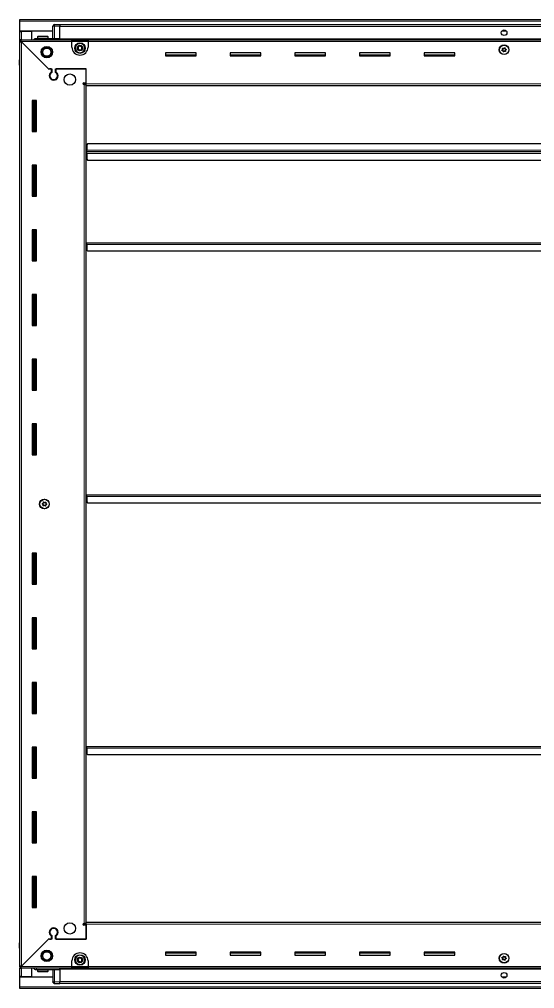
# Model space of a CAD drawing. Header units: millimetres. Extents: x 1315 to 5239, y -645 to 1979.
# Drawn here: x 3964 to 4601, y 577 to 1776 of the extents above; entities that cross this region are included whole.
import ezdxf

# ---------------------------------------------------------------- set-up
doc = ezdxf.new("R2010")
doc.units = ezdxf.units.MM

msp = doc.modelspace()

# ---------------------------------------------------------------- linework, layer by layer
at = {"color": 7, "linetype": 'Continuous', "lineweight": 25}
for p, q in [((3964.2, 1775.82), (5163.2, 1775.82)), ((3964.2, 1773.72), (3964.2, 1775.82)), ((3964.2, 1761.32), (3964.2, 1773.72)), ((4005.2, 1752.32), (4005.2, 1767.32)), ((4005.88, 1768.82), (4005.88, 1768.82)), ((4007.2, 1769.32), (4013.7, 1769.32)), ((4007.2, 1769.32), (4013.7, 1769.32)), ((4013.7, 1769.32), (4013.7, 1769.32)), ((4013.7, 1769.32), (4013.7, 1769.32)), ((4013.7, 1769.32), (4013.7, 1767.32)), ((5113.7, 1769.17), (4013.7, 1769.17)), ((4013.7, 1752.32), (4013.7, 1767.32)), ((4005.2, 1761.32), (3964.2, 1761.32)), ((3964.2, 1760.82), (3964.2, 1761.32)), ((3964.2, 1760.82), (3966.3, 1760.82)), ((3964.2, 1750.57), (3964.2, 1760.82)), ((3964.2, 1749.07), (3964.2, 1750.57)), ((3964.2, 1750.57), (3965.2, 1750.57)), ((3965.2, 1749.07), (3965.2, 1750.57)), ((3965.2, 1750.57), (4028.7, 1750.57)), ((3965.7, 1760.82), (3965.7, 1761.32)), ((3979.2, 1760.82), (3966.3, 1760.82)), ((3979.2, 1750.57), (3979.2, 1760.82)), ((3984.7, 1752.32), (4013.7, 1752.32)), ((3986.2, 1754.22), (3986.2, 1752.32)), ((3987, 1755.02), (3998.4, 1755.02)), ((3999.2, 1752.32), (3999.2, 1754.22)), ((4013.63, 1750.57), (4013.7, 1752.29)), ((4013.7, 1752.32), (4013.7, 1751.82)), ((4013.7, 1751.17), (5113.7, 1751.17)), ((4028.7, 1748.47), (4028.7, 1750.57)), ((4028.7, 1750.57), (4048.7, 1750.57)), ((4048.7, 1750.57), (5078.7, 1750.57)), ((4048.7, 1750.57), (4048.7, 1748.47)), ((4566.58, 1761.32), (4560.83, 1761.32)), ((3964.2, 1748.57), (3964.2, 1749.07)), ((3964.2, 1749.07), (3965.2, 1749.07)), ((3964.2, 604.07), (3964.2, 1748.57)), ((3965.7, 1748.57), (3964.2, 1748.57)), ((3965.8, 1748.47), (3999.7, 1714.57)), ((4000.4, 1713.87), (3966.3, 1747.97)), ((4028.7, 1749.07), (4048.7, 1749.07)), ((4028.7, 1741.57), (4028.7, 1748.47)), ((4048.7, 1748.47), (4048.7, 1741.57)), ((4182.7, 1734.32), (4144.7, 1734.32)), ((4144.7, 1734.32), (4144.7, 1730.82)), ((4182.7, 1731.57), (4144.7, 1731.57)), ((4144.7, 1730.82), (4182.7, 1730.82)), ((4182.7, 1730.82), (4182.7, 1734.32)), ((4262.7, 1734.32), (4224.7, 1734.32)), ((4224.7, 1734.32), (4224.7, 1730.82)), ((4262.7, 1731.57), (4224.7, 1731.57)), ((4224.7, 1730.82), (4262.7, 1730.82)), ((4262.7, 1730.82), (4262.7, 1734.32)), ((4342.7, 1734.32), (4304.7, 1734.32)), ((4304.7, 1734.32), (4304.7, 1730.82)), ((4342.7, 1731.57), (4304.7, 1731.57)), ((4304.7, 1730.82), (4342.7, 1730.82)), ((4342.7, 1730.82), (4342.7, 1734.32)), ((4422.7, 1734.32), (4384.7, 1734.32)), ((4384.7, 1734.32), (4384.7, 1730.82)), ((4422.7, 1731.57), (4384.7, 1731.57)), ((4384.7, 1730.82), (4422.7, 1730.82)), ((4422.7, 1730.82), (4422.7, 1734.32)), ((4502.7, 1734.32), (4464.7, 1734.32)), ((4464.7, 1734.32), (4464.7, 1730.82)), ((4502.7, 1731.57), (4464.7, 1731.57)), ((4464.7, 1730.82), (4502.7, 1730.82)), ((4502.7, 1730.82), (4502.7, 1734.32)), ((3963.7, 1725.82), (3963.7, 1719.32)), ((3963.7, 1719.32), (3963.7, 1725.82)), ((3963.7, 1719.32), (3963.7, 1719.32)), ((3964.2, 1719.32), (3963.7, 1719.32)), ((3963.85, 1719.32), (3963.85, 633.32)), ((3999.7, 1714.57), (4003.9, 1714.57)), ((4001.1, 1714.57), (4000.4, 1713.87)), ((4003.2, 1714.57), (4001.1, 1714.57)), ((4003.2, 1714.57), (4003.2, 1710.68)), ((4003.9, 1714.57), (4003.9, 1710.29)), ((4008.5, 1714.57), (4046.2, 1714.57)), ((4008.5, 1710.29), (4008.5, 1714.57)), ((4009.2, 1710.68), (4009.2, 1714.57)), ((4046.2, 1714.57), (4009.2, 1714.57)), ((4046.2, 1695.92), (4046.2, 1714.57)), ((4046.2, 1697.32), (4046.2, 1714.57)), ((4004.2, 1701.71), (4004.2, 1700.95)), ((4043.35, 1697.32), (4046.2, 1697.32)), ((4044.1, 1695.32), (4043.35, 1695.32)), ((4044.1, 1695.32), (4046.2, 1695.32)), ((4046.2, 1696.32), (4044.2, 1696.32)), ((4044.2, 1696.32), (4044.2, 1695.32)), ((4046.2, 1693.82), (4046.2, 1695.92)), ((5081.2, 1693.82), (4046.2, 1693.82)), ((4046.2, 658.82), (4046.2, 1693.82)), ((3984.7, 1675.32), (3979.7, 1675.32)), ((3979.7, 1675.32), (3979.7, 1637.32)), ((3981.85, 1637.32), (3981.85, 1675.32)), ((3983.64, 1637.32), (3983.64, 1675.32)), ((3983.68, 1637.32), (3983.68, 1675.32)), ((3984.7, 1637.32), (3984.7, 1675.32)), ((3979.7, 1637.32), (3984.7, 1637.32)), ((4048.2, 1621.82), (4047.2, 1620.82)), ((4047.2, 1620.82), (4047.2, 1613.92)), ((5079.2, 1621.82), (4048.2, 1621.82)), ((4046.95, 1611.82), (4046.2, 1611.82)), ((4047.2, 1614.67), (4046.95, 1614.67)), ((4046.95, 1614.67), (4046.95, 1611.82)), ((4046.95, 1611.82), (4046.95, 1608.97)), ((4046.95, 1608.97), (4047.2, 1608.97)), ((4047.2, 1611.82), (4047.2, 1613.92)), ((4047.2, 1609.72), (4047.2, 1611.82)), ((5080.2, 1611.82), (4047.2, 1611.82)), ((4047.2, 1609.72), (4047.2, 1602.82)), ((3984.7, 1595.32), (3979.7, 1595.32)), ((3979.7, 1595.32), (3979.7, 1557.32)), ((3981.85, 1557.32), (3981.85, 1595.32)), ((3983.64, 1557.32), (3983.64, 1595.32)), ((3983.68, 1557.32), (3983.68, 1595.32)), ((3984.7, 1557.32), (3984.7, 1595.32)), ((4047.2, 1602.82), (4048.2, 1601.82)), ((4048.2, 1601.82), (5079.2, 1601.82)), ((3979.7, 1557.32), (3984.7, 1557.32)), ((3984.7, 1515.32), (3979.7, 1515.32)), ((3979.7, 1515.32), (3979.7, 1477.32)), ((3981.85, 1477.32), (3981.85, 1515.32)), ((3983.64, 1477.32), (3983.64, 1515.32)), ((3983.68, 1477.32), (3983.68, 1515.32)), ((3984.7, 1477.32), (3984.7, 1515.32)), ((4046.2, 1499.32), (4046.95, 1499.32)), ((4046.95, 1499.32), (4046.95, 1496.47)), ((4047.2, 1497.22), (4047.2, 1499.32)), ((4047.2, 1499.32), (5080.2, 1499.32)), ((4046.95, 1496.47), (4047.2, 1496.47)), ((4047.2, 1497.22), (4047.2, 1490.32)), ((4047.2, 1490.32), (4048.2, 1489.32)), ((4048.2, 1489.32), (5079.2, 1489.32)), ((3979.7, 1477.32), (3984.7, 1477.32)), ((3984.7, 1435.32), (3979.7, 1435.32)), ((3979.7, 1435.32), (3979.7, 1397.32)), ((3981.85, 1397.32), (3981.85, 1435.32)), ((3983.64, 1397.32), (3983.64, 1435.32)), ((3983.68, 1397.32), (3983.68, 1435.32)), ((3984.7, 1397.32), (3984.7, 1435.32)), ((3979.7, 1397.32), (3984.7, 1397.32)), ((3984.7, 1355.32), (3979.7, 1355.32)), ((3979.7, 1355.32), (3979.7, 1317.32)), ((3981.85, 1317.32), (3981.85, 1355.32)), ((3983.64, 1317.32), (3983.64, 1355.32)), ((3983.68, 1317.32), (3983.68, 1355.32)), ((3984.7, 1317.32), (3984.7, 1355.32)), ((3979.7, 1317.32), (3984.7, 1317.32)), ((3984.7, 1275.32), (3979.7, 1275.32)), ((3979.7, 1275.32), (3979.7, 1237.32)), ((3981.85, 1237.32), (3981.85, 1275.32)), ((3983.64, 1237.32), (3983.64, 1275.32)), ((3983.68, 1237.32), (3983.68, 1275.32)), ((3984.7, 1237.32), (3984.7, 1275.32)), ((3979.7, 1237.32), (3984.7, 1237.32)), ((4046.2, 1187.82), (4046.95, 1187.82)), ((4046.95, 1187.82), (4046.95, 1184.97)), ((4047.2, 1185.72), (4047.2, 1187.82)), ((4047.2, 1187.82), (5080.2, 1187.82)), ((4046.95, 1184.97), (4047.2, 1184.97)), ((4047.2, 1185.72), (4047.2, 1178.82)), ((4047.2, 1178.82), (4048.2, 1177.82)), ((4048.2, 1177.82), (5079.2, 1177.82)), ((3984.7, 1115.32), (3979.7, 1115.32)), ((3979.7, 1115.32), (3979.7, 1077.32)), ((3981.85, 1077.32), (3981.85, 1115.32)), ((3983.64, 1077.32), (3983.64, 1115.32)), ((3983.68, 1077.32), (3983.68, 1115.32)), ((3984.7, 1077.32), (3984.7, 1115.32)), ((3979.7, 1077.32), (3984.7, 1077.32)), ((3984.7, 1035.32), (3979.7, 1035.32)), ((3979.7, 1035.32), (3979.7, 997.32)), ((3981.85, 997.32), (3981.85, 1035.32)), ((3983.64, 997.32), (3983.64, 1035.32)), ((3983.68, 997.32), (3983.68, 1035.32)), ((3984.7, 997.32), (3984.7, 1035.32)), ((3979.7, 997.32), (3984.7, 997.32)), ((3984.7, 955.32), (3979.7, 955.32)), ((3979.7, 955.32), (3979.7, 917.32)), ((3981.85, 917.32), (3981.85, 955.32)), ((3983.64, 917.32), (3983.64, 955.32)), ((3983.68, 917.32), (3983.68, 955.32)), ((3984.7, 917.32), (3984.7, 955.32)), ((3979.7, 917.32), (3984.7, 917.32)), ((3984.7, 875.32), (3979.7, 875.32)), ((3979.7, 875.32), (3979.7, 837.32)), ((3981.85, 837.32), (3981.85, 875.32)), ((3983.64, 837.32), (3983.64, 875.32)), ((3983.68, 837.32), (3983.68, 875.32)), ((3984.7, 837.32), (3984.7, 875.32)), ((4046.2, 876.32), (4046.95, 876.32)), ((4046.95, 876.32), (4046.95, 873.47)), ((4047.2, 874.22), (4047.2, 876.32)), ((4047.2, 876.32), (5080.2, 876.32)), ((4046.95, 873.47), (4047.2, 873.47)), ((4047.2, 874.22), (4047.2, 867.32)), ((4047.2, 867.32), (4048.2, 866.32)), ((4048.2, 866.32), (5079.2, 866.32)), ((3979.7, 837.32), (3984.7, 837.32)), ((3984.7, 795.32), (3979.7, 795.32)), ((3979.7, 795.32), (3979.7, 757.32)), ((3981.85, 757.32), (3981.85, 795.32)), ((3983.64, 757.32), (3983.64, 795.32)), ((3983.68, 757.32), (3983.68, 795.32)), ((3984.7, 757.32), (3984.7, 795.32)), ((3979.7, 757.32), (3984.7, 757.32)), ((3984.7, 715.32), (3979.7, 715.32)), ((3979.7, 715.32), (3979.7, 677.32)), ((3981.85, 677.32), (3981.85, 715.32)), ((3983.64, 677.32), (3983.64, 715.32)), ((3983.68, 677.32), (3983.68, 715.32)), ((3984.7, 677.32), (3984.7, 715.32)), ((3979.7, 677.32), (3984.7, 677.32)), ((4004.2, 651.7), (4004.2, 650.94)), ((4043.35, 657.32), (4044.1, 657.32)), ((4046.2, 655.32), (4043.35, 655.32)), ((4046.2, 657.32), (4044.1, 657.32)), ((4044.2, 657.32), (4044.2, 656.32)), ((4044.2, 656.32), (4046.2, 656.32)), ((4046.2, 656.72), (4046.2, 658.82)), ((4046.2, 658.82), (5081.2, 658.82)), ((4046.2, 656.72), (4046.2, 638.07)), ((4046.2, 638.07), (4046.2, 655.32)), ((3999.7, 638.07), (3965.8, 604.17)), ((3966.3, 604.67), (4000.4, 638.77)), ((4003.9, 638.07), (3999.7, 638.07)), ((4000.4, 638.77), (4001.1, 638.07)), ((4001.1, 638.07), (4003.2, 638.07)), ((4003.2, 641.96), (4003.2, 638.07)), ((4003.9, 642.36), (4003.9, 638.07)), ((4008.5, 638.07), (4008.5, 642.36)), ((4046.2, 638.07), (4008.5, 638.07)), ((4009.2, 638.07), (4009.2, 641.96)), ((4009.2, 638.07), (4046.2, 638.07)), ((3963.7, 626.82), (3963.7, 633.32)), ((3963.7, 633.32), (3963.7, 633.32)), ((3963.7, 633.32), (3963.7, 633.32)), ((3963.7, 633.32), (3963.7, 626.82)), ((3964.2, 633.32), (3963.7, 633.32)), ((3964.2, 625.5), (3964.2, 625.5)), ((4182.7, 621.82), (4144.7, 621.82)), ((4144.7, 621.82), (4144.7, 618.32)), ((4144.7, 621.07), (4182.7, 621.07)), ((4144.7, 618.32), (4182.7, 618.32)), ((4182.7, 618.32), (4182.7, 621.82)), ((4262.7, 621.82), (4224.7, 621.82)), ((4224.7, 621.82), (4224.7, 618.32)), ((4224.7, 621.07), (4262.7, 621.07)), ((4224.7, 618.32), (4262.7, 618.32)), ((4262.7, 618.32), (4262.7, 621.82)), ((4342.7, 621.82), (4304.7, 621.82)), ((4304.7, 621.82), (4304.7, 618.32)), ((4304.7, 621.07), (4342.7, 621.07)), ((4304.7, 618.32), (4342.7, 618.32)), ((4342.7, 618.32), (4342.7, 621.82)), ((4422.7, 621.82), (4384.7, 621.82)), ((4384.7, 621.82), (4384.7, 618.32)), ((4384.7, 621.07), (4422.7, 621.07)), ((4384.7, 618.32), (4422.7, 618.32)), ((4422.7, 618.32), (4422.7, 621.82)), ((4502.7, 621.82), (4464.7, 621.82)), ((4464.7, 621.82), (4464.7, 618.32)), ((4464.7, 621.07), (4502.7, 621.07)), ((4464.7, 618.32), (4502.7, 618.32)), ((4502.7, 618.32), (4502.7, 621.82)), ((3964.2, 603.57), (3964.2, 604.07)), ((3965.7, 604.07), (3964.2, 604.07)), ((3964.2, 603.57), (3964.2, 602.07)), ((3965.2, 603.57), (3964.2, 603.57)), ((3964.2, 591.82), (3964.2, 602.07)), ((3965.2, 602.07), (3964.2, 602.07)), ((3965.2, 603.57), (3965.2, 602.07)), ((4028.7, 602.07), (3965.2, 602.07)), ((3979.2, 591.82), (3979.2, 602.07)), ((3984.7, 600.32), (4013.7, 600.32)), ((3986.2, 600.32), (3986.2, 598.42)), ((3999.2, 598.42), (3999.2, 600.32)), ((4005.2, 600.32), (4005.2, 585.32)), ((4013.7, 600.36), (4013.63, 602.07)), ((5113.7, 601.47), (4013.7, 601.47)), ((4013.7, 600.32), (4013.7, 600.82)), ((4013.7, 600.32), (4013.7, 585.32)), ((4028.7, 604.17), (4028.7, 611.07)), ((4028.7, 602.07), (4028.7, 604.17)), ((4048.7, 603.57), (4028.7, 603.57)), ((4048.7, 602.07), (4028.7, 602.07)), ((4048.7, 611.07), (4048.7, 604.17)), ((4048.7, 604.17), (4048.7, 602.07)), ((5078.7, 602.07), (4048.7, 602.07)), ((3966.3, 591.82), (3964.2, 591.82)), ((3964.2, 591.32), (3964.2, 591.82)), ((3964.2, 591.32), (4005.2, 591.32)), ((3964.2, 578.92), (3964.2, 591.32)), ((3965.7, 591.32), (3965.7, 591.82)), ((3966.3, 591.82), (3979.2, 591.82)), ((3990.78, 597.62), (3987, 597.62)), ((3998.4, 597.62), (3990.78, 597.62)), ((4560.83, 591.32), (4566.58, 591.32)), ((3964.2, 576.82), (3964.2, 578.92)), ((5163.2, 576.82), (3964.2, 576.82)), ((4005.2, 585.32), (4005.2, 585.32)), ((4007.2, 583.32), (4013.7, 583.32)), ((4007.2, 583.32), (4013.7, 583.32)), ((4013.7, 583.32), (4013.7, 585.32)), ((4013.7, 583.47), (5113.7, 583.47)), ((4013.7, 583.32), (4013.7, 583.32))]:
    msp.add_line(p, q, dxfattribs=at)
at = {"color": 8, "linetype": 'Continuous', "lineweight": 18}
for p, q in [((5163.2, 1773.72), (3964.2, 1773.72)), ((4005.2, 1767.32), (4007.2, 1767.32)), ((4007.2, 1769.32), (4007.2, 1767.32)), ((4007.2, 1767.32), (4007.2, 1752.32)), ((4013.7, 1767.32), (4007.2, 1767.32)), ((5113.7, 1767.17), (4013.7, 1767.17)), ((3966.3, 1760.82), (3966.3, 1761.32)), ((3966.3, 1750.57), (3966.3, 1760.82)), ((3986.2, 1754.22), (3999.2, 1754.22)), ((5113.7, 1751.82), (4013.7, 1751.82)), ((5113.7, 1750.59), (4013.7, 1750.59)), ((4028.7, 1748.47), (3965.8, 1748.47)), ((3966.3, 1747.97), (3966.3, 604.67)), ((4028.7, 1748.47), (4048.7, 1748.47)), ((5078.7, 1748.47), (4048.7, 1748.47)), ((3964.2, 1725.82), (3963.7, 1725.82)), ((4044.1, 657.32), (4044.1, 1695.32)), ((4046.2, 1695.92), (5081.2, 1695.92)), ((3981.2, 1675.32), (3981.2, 1637.32)), ((3982.44, 1675.32), (3982.44, 1637.32)), ((5080.2, 1613.92), (4047.2, 1613.92)), ((4047.2, 1609.72), (5080.2, 1609.72)), ((3981.2, 1595.32), (3981.2, 1557.32)), ((3982.44, 1595.32), (3982.44, 1557.32)), ((3981.2, 1515.32), (3981.2, 1477.32)), ((3982.44, 1515.32), (3982.44, 1477.32)), ((4047.2, 1497.22), (5080.2, 1497.22)), ((3981.2, 1435.32), (3981.2, 1397.32)), ((3982.44, 1435.32), (3982.44, 1397.32)), ((3981.2, 1355.32), (3981.2, 1317.32)), ((3982.44, 1355.32), (3982.44, 1317.32)), ((3981.2, 1275.32), (3981.2, 1237.32)), ((3982.44, 1275.32), (3982.44, 1237.32)), ((4047.2, 1185.72), (5080.2, 1185.72)), ((3981.2, 1115.32), (3981.2, 1077.32)), ((3982.44, 1115.32), (3982.44, 1077.32)), ((3981.2, 1035.32), (3981.2, 997.32)), ((3982.44, 1035.32), (3982.44, 997.32)), ((3981.2, 955.32), (3981.2, 917.32)), ((3982.44, 955.32), (3982.44, 917.32)), ((3981.2, 875.32), (3981.2, 837.32)), ((3982.44, 875.32), (3982.44, 837.32)), ((4047.2, 874.22), (5080.2, 874.22)), ((3981.2, 795.32), (3981.2, 757.32)), ((3982.44, 795.32), (3982.44, 757.32)), ((3981.2, 715.32), (3981.2, 677.32)), ((3982.44, 715.32), (3982.44, 677.32)), ((5081.2, 656.72), (4046.2, 656.72)), ((3964.2, 626.82), (3963.7, 626.82)), ((3965.8, 604.17), (4028.7, 604.17)), ((3966.3, 591.82), (3966.3, 602.07)), ((4007.2, 585.32), (4007.2, 600.32)), ((4013.7, 602.06), (5113.7, 602.06)), ((4013.7, 600.82), (5113.7, 600.82)), ((4048.7, 604.17), (4028.7, 604.17)), ((4048.7, 604.17), (5078.7, 604.17)), ((3966.3, 591.32), (3966.3, 591.82)), ((3990.51, 598.42), (3986.2, 598.42)), ((3999.2, 598.42), (3990.51, 598.42)), ((5163.2, 578.92), (3964.2, 578.92)), ((4005.2, 585.32), (4007.2, 585.32)), ((4013.7, 585.32), (4007.2, 585.32)), ((4007.2, 583.32), (4007.2, 585.32)), ((4013.7, 585.47), (5113.7, 585.47))]:
    msp.add_line(p, q, dxfattribs=at)
at = {"color": 7, "linetype": 'Continuous', "lineweight": 25, "flags": 128}
msp.add_lwpolyline([(4005.35, 584.57), (4005.24, 584.93), (4005.2, 585.32)], dxfattribs=at)
at = {"color": 7, "linetype": 'Continuous', "lineweight": 25}
for centre, radius in [((4563.7, 1759.32), 3.5), ((3997.7, 1735.32), 7), ((3997.7, 1735.32), 6.03), ((3997.7, 1735.32), 5.1), ((4038.7, 1740.32), 6.5), ((4038.7, 1740.32), 3.46), ((4563.7, 1738.32), 6), ((4563.7, 1738.17), 5.78), ((4563.7, 1738.17), 1.85), ((4026.2, 1701.32), 7), ((3994.7, 1176.32), 6), ((3994.85, 1176.32), 5.79), ((3994.85, 1176.32), 1.85), ((4026.2, 651.32), 7), ((3997.7, 617.32), 7), ((3997.7, 617.32), 6.02), ((3997.7, 617.32), 5.1), ((4038.7, 612.32), 6.5), ((4038.7, 612.32), 3.46), ((4563.7, 614.32), 6), ((4563.7, 614.47), 5.79), ((4563.7, 614.47), 1.85), ((4563.7, 593.32), 3.5)]:
    msp.add_circle(centre, radius, dxfattribs=at)
at = {"color": 8, "linetype": 'Continuous', "lineweight": 18}
for centre in [(4038.7, 1740.32), (4038.7, 612.32)]:
    msp.add_circle(centre, 5.7, dxfattribs=at)
at = {"color": 7, "linetype": 'Continuous', "lineweight": 25}
for centre, radius, start, end in [((4007.2, 1767.32), 2, 90, 180), ((3987, 1754.22), 0.8, 90, 180), ((3998.4, 1754.22), 0.8, 0, 90), ((4005, 1752.52), 0.2, 270, 0), ((4038.7, 1741.57), 10, 180, 270), ((4038.7, 1740.32), 2.5, 134.01559, 194.01559), ((4038.7, 1740.32), 2.5, 194.01559, 254.01559), ((4038.7, 1740.32), 2.5, 74.01559, 134.01559), ((4038.7, 1741.57), 10, 270, 0), ((4038.7, 1740.32), 2.5, 14.01559, 74.01559), ((4038.7, 1740.32), 2.5, 314.01559, 14.01559), ((3965.7, 1725.82), 2, 138.57492, 180), ((3965.7, 1725.82), 2, 138.59038, 180), ((4038.7, 1740.32), 2.5, 254.01559, 314.01559), ((4006.2, 1706.07), 5.5, 123.05573, 56.94427), ((4006.2, 1706.07), 4.8, 118.63099, 61.36901), ((4043.35, 1696.32), 1, 90, 270), ((4006.2, 646.57), 5.5, 303.05573, 236.94427), ((4006.2, 646.57), 4.8, 298.63099, 241.36901), ((4043.35, 656.32), 1, 90, 270), ((3965.7, 626.82), 2, 180, 199.56674), ((3965.7, 626.82), 2, 180, 221.39416), ((3965.7, 626.82), 2, 213.78451, 221.40962), ((4038.7, 611.07), 10, 90, 180), ((4038.7, 612.32), 2.5, 127.47401, 187.47401), ((4038.7, 612.32), 2.5, 187.47401, 247.47401), ((4038.7, 612.32), 2.5, 67.47401, 127.47401), ((4038.7, 611.07), 10, 0, 90), ((4038.7, 612.32), 2.5, 7.47401, 67.47401), ((4038.7, 612.32), 2.5, 307.47401, 7.47401), ((4005, 600.12), 0.2, 0, 90), ((4038.7, 612.32), 2.5, 247.47401, 307.47401), ((3987, 598.42), 0.8, 180, 270), ((3998.4, 598.42), 0.8, 270, 0), ((4007.2, 585.32), 2, 180, 270)]:
    msp.add_arc(centre, radius, start, end, dxfattribs=at)
for points, knots in [([(3965.8, 1748.47), (3965.76, 1748.73), (3965.67, 1749.22), (3965.53, 1749.86), (3965.4, 1750.33), (3965.29, 1750.55), (3965.23, 1750.57), (3965.2, 1750.57)], [0, 0, 0, 0, 0.23025534, 0.4485219, 0.6667858, 0.88504963, 1, 1, 1, 1]), ([(3981.49, 1750.57), (3981.61, 1750.77), (3982, 1751.42), (3983.15, 1752.13), (3984.19, 1752.26), (3984.7, 1752.32)], [0, 0, 0, 0, 0.1822499, 0.5911249, 1, 1, 1, 1]), ([(4013.7, 1752.32), (4013.7, 1752.29), (4013.7, 1752.21), (4013.7, 1751.59), (4013.7, 1751.01), (4013.7, 1750.62), (4013.7, 1750.59)], [0, 0, 0, 0, 0.3242788, 0.6485576, 0.9728365, 1, 1, 1, 1]), ([(3964.2, 1748.57), (3964.23, 1748.53), (3964.28, 1748.44), (3964.67, 1748.3), (3965.23, 1748.17), (3965.81, 1748.06), (3966.18, 1748), (3966.3, 1747.97)], [0, 0, 0, 0, 0.2302553, 0.4485219, 0.6667858, 0.8850496, 1, 1, 1, 1]), ([(4035.93, 1741.12), (4036.3, 1741.48), (4036.99, 1742.15), (4037.68, 1742.81), (4038, 1743.12)], [0, 0, 0, 0, 0.5346859, 1, 1, 1, 1]), ([(4036.63, 1738.32), (4036.54, 1738.65), (4036.34, 1739.45), (4036.1, 1740.42), (4035.96, 1741), (4035.93, 1741.12)], [0, 0, 0, 0, 0.3629006, 0.8668753, 1, 1, 1, 1]), ([(4038, 1743.12), (4038.5, 1742.98), (4039.43, 1742.72), (4040.35, 1742.45), (4040.78, 1742.33)], [0, 0, 0, 0, 0.5346859, 1, 1, 1, 1]), ([(4041.48, 1739.53), (4041.11, 1739.17), (4040.41, 1738.5), (4039.72, 1737.83), (4039.4, 1737.52)], [0, 0, 0, 0, 0.5346859, 1, 1, 1, 1]), ([(4040.78, 1742.33), (4040.81, 1742.21), (4040.95, 1741.63), (4041.2, 1740.66), (4041.39, 1739.86), (4041.48, 1739.53)], [0, 0, 0, 0, 0.1331247, 0.6370994, 1, 1, 1, 1]), ([(4561.82, 1740.24), (4561.81, 1740.23), (4561.79, 1740.21), (4561.78, 1740.15), (4561.8, 1740.01), (4561.89, 1739.64), (4562.03, 1739.11), (4561.86, 1738.5), (4561.51, 1738.13), (4561.2, 1737.88), (4561.03, 1737.72), (4560.98, 1737.64), (4560.96, 1737.6), (4560.97, 1737.57), (4560.98, 1737.54), (4561.04, 1737.49), (4561.29, 1737.39), (4561.75, 1737.29), (4562.39, 1736.98), (4562.64, 1736.31), (4562.7, 1735.84), (4562.78, 1735.58), (4562.82, 1735.53), (4562.84, 1735.51), (4562.87, 1735.5), (4562.91, 1735.51), (4562.95, 1735.52), (4563.02, 1735.57), (4563.19, 1735.72), (4563.46, 1735.99), (4563.86, 1736.31), (4564.48, 1736.42), (4564.99, 1736.23), (4565.36, 1736.1), (4565.51, 1736.07), (4565.56, 1736.09), (4565.59, 1736.1), (4565.61, 1736.13), (4565.62, 1736.19), (4565.61, 1736.34), (4565.51, 1736.71), (4565.37, 1737.23), (4565.54, 1737.84), (4565.9, 1738.21), (4566.2, 1738.46), (4566.38, 1738.63), (4566.43, 1738.71), (4566.44, 1738.75), (4566.44, 1738.78), (4566.42, 1738.81), (4566.37, 1738.85), (4566.12, 1738.95), (4565.65, 1739.06), (4565.02, 1739.37), (4564.76, 1740.03), (4564.71, 1740.51), (4564.63, 1740.76), (4564.59, 1740.82), (4564.56, 1740.84), (4564.53, 1740.85), (4564.5, 1740.84), (4564.46, 1740.82), (4564.39, 1740.78), (4564.22, 1740.63), (4563.95, 1740.36), (4563.55, 1740.04), (4562.92, 1739.93), (4562.41, 1740.11), (4562.05, 1740.25), (4561.9, 1740.27), (4561.84, 1740.26), (4561.83, 1740.25), (4561.82, 1740.24)], [0, 0, 0, 0, 0.0020087, 0.00442, 0.0093647, 0.0255282, 0.0677053, 0.0957862, 0.1246456, 0.1503415, 0.1605194, 0.1633943, 0.1656965, 0.1672448, 0.1688741, 0.1707699, 0.1786058, 0.2119941, 0.2499945, 0.2879948, 0.3213831, 0.329219, 0.3311148, 0.3327441, 0.3342924, 0.3362166, 0.3385353, 0.3413178, 0.349662, 0.3753578, 0.4042173, 0.4322982, 0.4744753, 0.4906388, 0.4966691, 0.49844, 0.5, 0.5020087, 0.50442, 0.5093647, 0.5255282, 0.5677053, 0.5957862, 0.6246456, 0.6503415, 0.6605194, 0.6633943, 0.6656965, 0.6672448, 0.6688741, 0.6707699, 0.6786058, 0.7119941, 0.7499945, 0.7879948, 0.8213831, 0.829219, 0.8311148, 0.8327441, 0.8342924, 0.8362166, 0.8385353, 0.8413178, 0.849662, 0.8753578, 0.9042173, 0.9322982, 0.9744753, 0.9906388, 0.9966691, 0.99844, 1, 1, 1, 1]), ([(4039.4, 1737.52), (4038.91, 1737.66), (4037.98, 1737.93), (4037.06, 1738.19), (4036.63, 1738.32)], [0, 0, 0, 0, 0.5346859, 1, 1, 1, 1]), ([(3996.49, 1178.6), (3996.48, 1178.6), (3996.45, 1178.61), (3996.39, 1178.61), (3996.26, 1178.57), (3995.91, 1178.4), (3995.43, 1178.15), (3994.8, 1178.19), (3994.36, 1178.47), (3994.05, 1178.71), (3993.86, 1178.85), (3993.77, 1178.88), (3993.73, 1178.89), (3993.69, 1178.87), (3993.67, 1178.85), (3993.64, 1178.79), (3993.59, 1178.53), (3993.59, 1178.05), (3993.41, 1177.36), (3992.81, 1176.98), (3992.36, 1176.82), (3992.13, 1176.7), (3992.08, 1176.64), (3992.07, 1176.61), (3992.07, 1176.58), (3992.08, 1176.55), (3992.1, 1176.51), (3992.16, 1176.46), (3992.34, 1176.32), (3992.67, 1176.11), (3993.06, 1175.79), (3993.3, 1175.2), (3993.22, 1174.66), (3993.17, 1174.28), (3993.17, 1174.13), (3993.19, 1174.07), (3993.22, 1174.05), (3993.25, 1174.03), (3993.31, 1174.04), (3993.45, 1174.08), (3993.79, 1174.25), (3994.28, 1174.49), (3994.91, 1174.46), (3995.35, 1174.18), (3995.66, 1173.94), (3995.85, 1173.8), (3995.94, 1173.77), (3995.98, 1173.76), (3996.01, 1173.77), (3996.04, 1173.8), (3996.07, 1173.86), (3996.11, 1174.12), (3996.12, 1174.6), (3996.29, 1175.29), (3996.89, 1175.67), (3997.34, 1175.82), (3997.58, 1175.95), (3997.63, 1176), (3997.64, 1176.03), (3997.64, 1176.06), (3997.63, 1176.1), (3997.6, 1176.13), (3997.54, 1176.19), (3997.36, 1176.33), (3997.04, 1176.53), (3996.64, 1176.86), (3996.41, 1177.45), (3996.48, 1177.98), (3996.54, 1178.37), (3996.53, 1178.52), (3996.51, 1178.57), (3996.5, 1178.59), (3996.49, 1178.6)], [0, 0, 0, 0, 0.0020087, 0.00442, 0.0093647, 0.0255282, 0.0677053, 0.0957862, 0.1246456, 0.1503415, 0.1605194, 0.1633943, 0.1656965, 0.1672448, 0.1688741, 0.1707699, 0.1786058, 0.2119941, 0.2499945, 0.2879948, 0.3213831, 0.329219, 0.3311148, 0.3327441, 0.3342924, 0.3362166, 0.3385353, 0.3413178, 0.349662, 0.3753578, 0.4042173, 0.4322982, 0.4744753, 0.4906388, 0.4966691, 0.49844, 0.5, 0.5020087, 0.50442, 0.5093647, 0.5255282, 0.5677053, 0.5957862, 0.6246456, 0.6503415, 0.6605194, 0.6633943, 0.6656965, 0.6672448, 0.6688741, 0.6707699, 0.6786058, 0.7119941, 0.7499945, 0.7879948, 0.8213831, 0.829219, 0.8311148, 0.8327441, 0.8342924, 0.8362166, 0.8385353, 0.8413178, 0.849662, 0.8753578, 0.9042173, 0.9322982, 0.9744753, 0.9906388, 0.9966691, 0.99844, 1, 1, 1, 1]), ([(4036.04, 613.43), (4036.14, 613.51), (4036.61, 613.87), (4037.4, 614.48), (4038.05, 614.98), (4038.33, 615.19)], [0, 0, 0, 0, 0.13312467, 0.63709944, 1, 1, 1, 1]), ([(4036.41, 610.57), (4036.34, 611.08), (4036.22, 612.03), (4036.09, 612.99), (4036.04, 613.43)], [0, 0, 0, 0, 0.5346859, 1, 1, 1, 1]), ([(4038.33, 615.19), (4038.8, 614.99), (4039.69, 614.62), (4040.58, 614.25), (4040.99, 614.08)], [0, 0, 0, 0, 0.53468586, 1, 1, 1, 1]), ([(4040.99, 614.08), (4041.06, 613.57), (4041.19, 612.61), (4041.31, 611.66), (4041.37, 611.22)], [0, 0, 0, 0, 0.5346859, 1, 1, 1, 1]), ([(4561.82, 612.4), (4561.83, 612.4), (4561.85, 612.38), (4561.91, 612.38), (4562.05, 612.4), (4562.42, 612.54), (4562.92, 612.72), (4563.55, 612.61), (4563.95, 612.29), (4564.23, 612.01), (4564.41, 611.85), (4564.49, 611.81), (4564.53, 611.8), (4564.56, 611.81), (4564.59, 611.83), (4564.63, 611.88), (4564.71, 612.14), (4564.76, 612.61), (4565.02, 613.28), (4565.65, 613.59), (4566.12, 613.69), (4566.37, 613.79), (4566.42, 613.84), (4566.44, 613.87), (4566.44, 613.9), (4566.43, 613.93), (4566.41, 613.97), (4566.36, 614.04), (4566.2, 614.19), (4565.9, 614.43), (4565.54, 614.8), (4565.37, 615.41), (4565.51, 615.94), (4565.61, 616.32), (4565.62, 616.47), (4565.61, 616.52), (4565.59, 616.55), (4565.55, 616.56), (4565.5, 616.57), (4565.35, 616.54), (4564.99, 616.41), (4564.48, 616.23), (4563.86, 616.34), (4563.46, 616.66), (4563.18, 616.94), (4563, 617.09), (4562.92, 617.14), (4562.88, 617.15), (4562.84, 617.14), (4562.82, 617.12), (4562.78, 617.06), (4562.7, 616.81), (4562.64, 616.33), (4562.39, 615.67), (4561.75, 615.36), (4561.29, 615.25), (4561.04, 615.15), (4560.98, 615.11), (4560.97, 615.08), (4560.96, 615.05), (4560.97, 615.01), (4560.99, 614.98), (4561.05, 614.91), (4561.21, 614.76), (4561.51, 614.52), (4561.86, 614.14), (4562.03, 613.53), (4561.89, 613.01), (4561.79, 612.63), (4561.78, 612.48), (4561.8, 612.43), (4561.81, 612.41), (4561.82, 612.4)], [0, 0, 0, 0, 0.0020087, 0.00442, 0.0093647, 0.0255282, 0.0677053, 0.0957862, 0.1246456, 0.1503415, 0.1605194, 0.1633943, 0.1656965, 0.1672448, 0.1688741, 0.1707699, 0.1786058, 0.2119941, 0.2499945, 0.2879948, 0.3213831, 0.329219, 0.3311148, 0.3327441, 0.3342924, 0.3362166, 0.3385353, 0.3413178, 0.349662, 0.3753578, 0.4042173, 0.4322982, 0.4744753, 0.4906388, 0.4966691, 0.49844, 0.5, 0.5020087, 0.50442, 0.5093647, 0.5255282, 0.5677053, 0.5957862, 0.6246456, 0.6503415, 0.6605194, 0.6633943, 0.6656965, 0.6672448, 0.6688741, 0.6707699, 0.6786058, 0.7119941, 0.7499945, 0.7879948, 0.8213831, 0.829219, 0.8311148, 0.8327441, 0.8342924, 0.8362166, 0.8385353, 0.8413178, 0.849662, 0.8753578, 0.9042173, 0.9322982, 0.9744753, 0.9906388, 0.9966691, 0.99844, 1, 1, 1, 1]), ([(3966.3, 604.67), (3966.05, 604.63), (3965.56, 604.54), (3964.91, 604.4), (3964.45, 604.27), (3964.23, 604.16), (3964.21, 604.1), (3964.2, 604.07)], [0, 0, 0, 0, 0.2302553, 0.4485219, 0.6667858, 0.8850496, 1, 1, 1, 1]), ([(3965.2, 602.07), (3965.25, 602.1), (3965.34, 602.15), (3965.47, 602.55), (3965.6, 603.1), (3965.71, 603.68), (3965.78, 604.05), (3965.8, 604.17)], [0, 0, 0, 0, 0.2302553, 0.4485219, 0.6667858, 0.8850496, 1, 1, 1, 1]), ([(3981.49, 602.07), (3981.61, 601.87), (3982, 601.22), (3983.15, 600.51), (3984.19, 600.39), (3984.7, 600.32)], [0, 0, 0, 0, 0.18224985, 0.59112493, 1, 1, 1, 1]), ([(4013.7, 600.32), (4013.7, 600.36), (4013.7, 600.44), (4013.7, 601.05), (4013.7, 601.63), (4013.7, 602.03), (4013.7, 602.06)], [0, 0, 0, 0, 0.3242788, 0.6485576, 0.9728365, 1, 1, 1, 1]), ([(4039.08, 609.46), (4038.6, 609.66), (4037.71, 610.03), (4036.82, 610.4), (4036.41, 610.57)], [0, 0, 0, 0, 0.5346859, 1, 1, 1, 1]), ([(4041.37, 611.22), (4041.1, 611.01), (4040.44, 610.51), (4039.65, 609.9), (4039.18, 609.54), (4039.08, 609.46)], [0, 0, 0, 0, 0.3629006, 0.8668753, 1, 1, 1, 1])]:
    msp.add_open_spline(points, degree=3, knots=knots, dxfattribs=at)
at = {"color": 8, "linetype": 'Continuous', "lineweight": 18}
for points in [[(3984.7, 1752.32), (3984.7, 1752.28), (3984.7, 1752.2), (3984.7, 1751.77), (3984.7, 1751.31), (3984.7, 1750.9), (3984.7, 1750.63), (3984.7, 1750.57)], [(3984.7, 600.32), (3984.7, 600.37), (3984.7, 600.44), (3984.7, 600.88), (3984.7, 601.33), (3984.7, 601.75), (3984.7, 602.02), (3984.7, 602.07)]]:
    msp.add_open_spline(points, degree=3, knots=[0, 0, 0, 0, 0.3597529, 0.5534142, 0.7511852, 0.9489563, 1, 1, 1, 1], dxfattribs=at)
at = {"color": 7, "linetype": 'Continuous', "lineweight": 25}
for points in [[(3965.8, 1748.47), (3965.75, 1748.55), (3965.65, 1748.71), (3965.5, 1748.91), (3965.35, 1749.05), (3965.25, 1749.06), (3965.2, 1749.07)], [(3965.7, 1748.57), (3965.71, 1748.52), (3965.73, 1748.42), (3965.87, 1748.27), (3966.07, 1748.12), (3966.22, 1748.02), (3966.3, 1747.97)], [(3965.2, 603.57), (3965.25, 603.58), (3965.35, 603.6), (3965.5, 603.74), (3965.65, 603.94), (3965.75, 604.09), (3965.8, 604.17)], [(3966.3, 604.67), (3966.22, 604.62), (3966.07, 604.52), (3965.87, 604.37), (3965.73, 604.22), (3965.71, 604.12), (3965.7, 604.07)]]:
    msp.add_open_spline(points, degree=3, dxfattribs=at)

doc.saveas('drawing.dxf')
